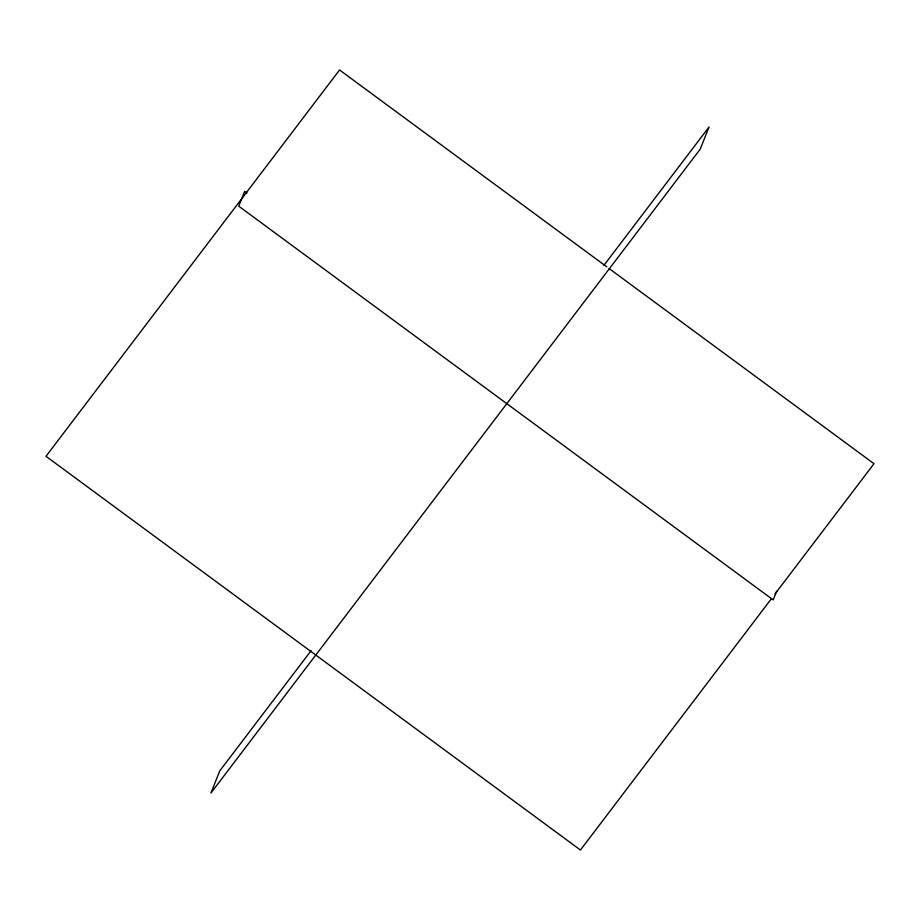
<?xml version="1.0" encoding="UTF-8"?>
<svg xmlns="http://www.w3.org/2000/svg" width="920" height="920" viewBox="0 0 920 920"><rect width="100%" height="100%" fill="white"/><g stroke="black" fill="none" stroke-linecap="round" stroke-linejoin="round"><path stroke-width="1.38" d="M776.641 591.238L773.179 599.897L238.74 206.172L244.674 191.337L246.986 193.039M311.063 650.727L219.811 770.81L210.91 793.063L700.189 149.189L709.09 126.937L603.934 265.316M771.512 598.575L580.439 850.022L46 456.297L339.56 69.977L606.786 266.834M774.985 593.998L874 463.703L609.097 268.548"/></g></svg>
